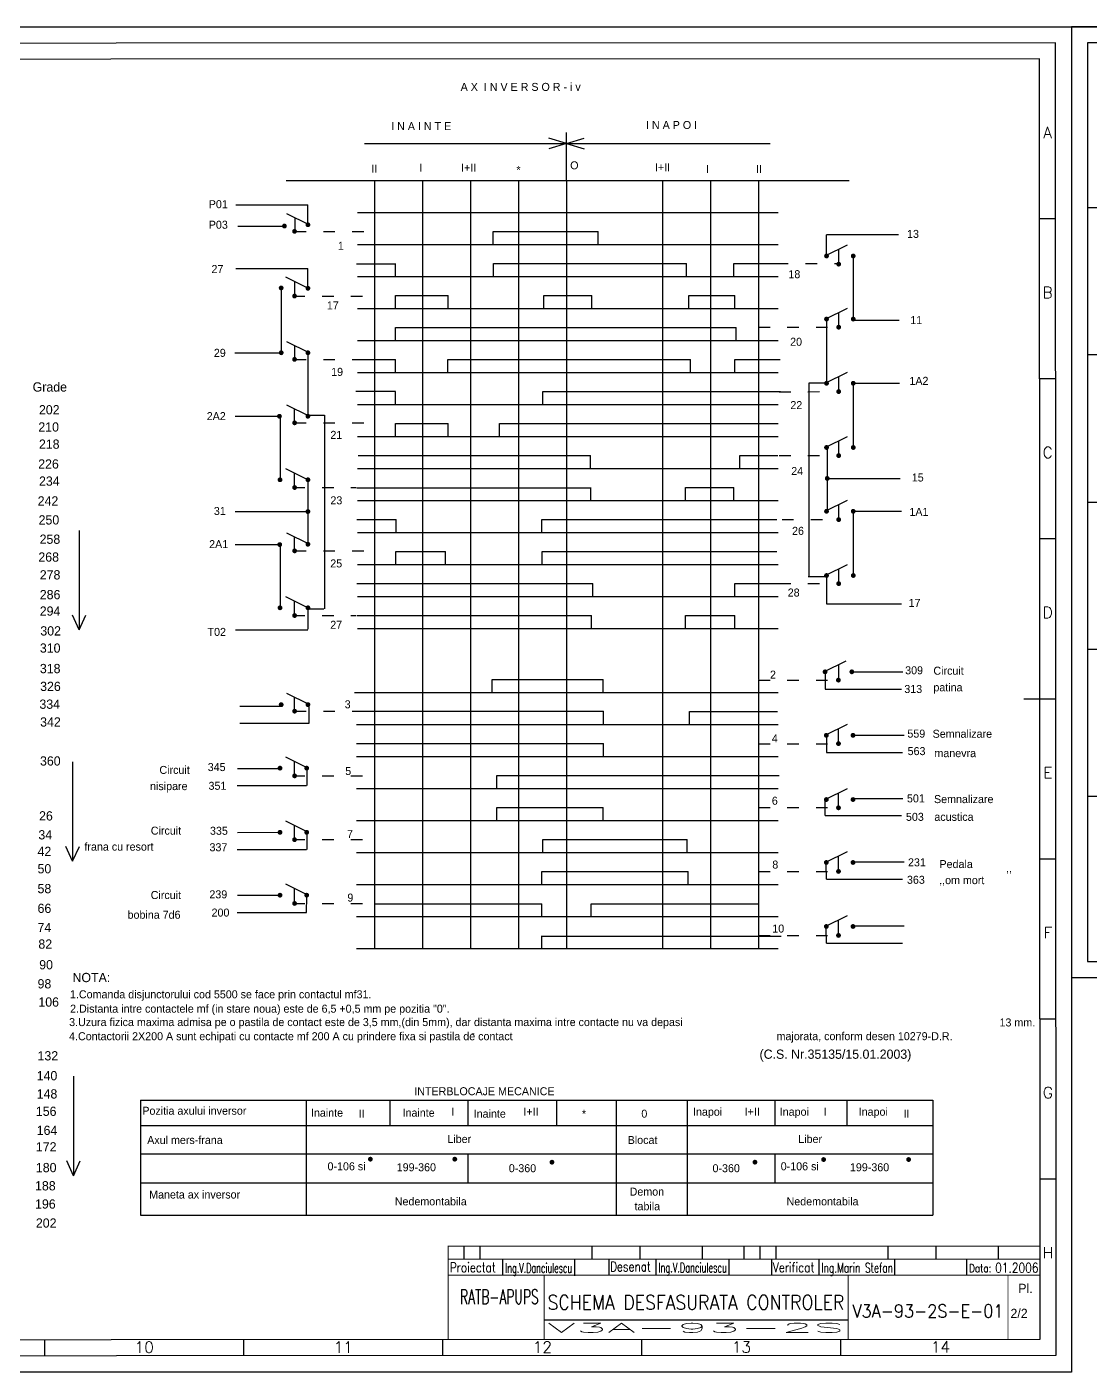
# Model space of a CAD drawing. Header units: millimetres. Extents: x 779 to 5457, y 14 to 905.
# Drawn here: x 4500.6 to 4832.9, y 64.6 to 484.9 of the extents above; entities that cross this region are included whole.
import ezdxf
from ezdxf.enums import TextEntityAlignment as Align

# ---------------------------------------------------------------- set-up
doc = ezdxf.new("R2010")
doc.units = ezdxf.units.MM
doc.linetypes.add('ACAD_ISO03W100', pattern=[30, 12, -18])
doc.layers.add('INDICATOR', color=7, linetype='Continuous')
doc.styles.add('ISO', font='SIMPLEX.shx')
doc.styles.add('ROMANS', font='ROMANS.shx', dxfattribs={"width": 0.8})

# ---------------------------------------------------------------- blocks, each defined once
blk = doc.blocks.new('indic-el')
at = {"layer": 'INDICATOR', "color": 1}
for p, q in [((-180, 25), (-180, 29)), ((-175, 25), (-175, 29)), ((-140, 25), (-140, 29)), ((-125, 25), (-125, 29)), ((-105.5, 25), (-105.5, 29)), ((-87.5, 25), (-87.5, 29)), ((-82.5, 25), (-82.5, 29)), ((-47.5, 25), (-47.5, 29)), ((-32.5, 25), (-32.5, 29)), ((-13, 25), (-13, 29)), ((-167.9, 20), (-167.9, 25)), ((-145.42, 19.8), (-145.42, 24.8)), ((-134.65, 20.08), (-134.65, 25.08)), ((-119.93, 20), (-119.93, 25)), ((-97.19, 20), (-97.19, 25)), ((-83.77, 20), (-83.77, 25)), ((-69.03, 20), (-69.03, 25)), ((-45.33, 20), (-45.33, 25)), ((-22.83, 20), (-22.83, 25)), ((-155, 6), (-60, 6))]:
    blk.add_line(p, q, dxfattribs=at)
at = {"layer": 'INDICATOR'}
blk.add_line((-92.5, 25), (-92.5, 29), dxfattribs=at)
at = {"layer": 'INDICATOR', "const_width": 0.3, "flags": 128}
for points in [[(0, 29), (-185, 29), (-185, 0)], [(0, 25), (-185, 25)], [(0, 20), (-185, 20)], [(-155, 0), (-155, 20)], [(-60, 0), (-60, 20)], [(-10, 0), (-10, 20)]]:
    blk.add_lwpolyline(points, dxfattribs=at)
at = {"layer": 'INDICATOR', "color": 1, "style": 'ROMANS', "width": 0.8}
for s, height, p in [('Proiectat', 3, (-184.48, 20.88)), ('Desenat', 3, (-134.37, 21.17)), ('Verificat', 3, (-83.49, 20.88)), ('Data:', 2.5, (-22.15, 20.88))]:
    blk.add_text(s, height=height, dxfattribs=at).set_placement(p)
at = {"layer": 'INDICATOR', "style": 'ROMANS', "width": 0.570908}
blk.add_text('RATB-APUPS', height=4.5, dxfattribs=at).set_placement((-181.28, 10.96), (-156.69, 10.96), align=Align.FIT)
at = {"layer": 'INDICATOR', "color": 1, "style": 'ROMANS'}
for tag, height, width, p, p2 in [('PROIECTAT', 3, 0.908325, (-167.12, 20.74), (-146.23, 20.74)), ('DESENAT', 3, 1.116423, (-119.25, 20.84), (-97.88, 20.84)), ('VERIFICAT', 3, 1.074468, (-68.34, 20.8), (-45.93, 20.8)), ('DATA', 3, 1.321041, (-14.04, 20.81), (-0.45, 20.81)), ('NUME_DESEN', 4.5, 2.080219, (-153.9, 9.22), (-61.18, 9.22)), ('NUMAR', 4, 2.383056, (-58.61, 6.76), (-11.4, 6.76)), ('ANS', 3, 11.421134, (-154.04, 2.01), (-61.04, 2.01))]:
    blk.add_attdef(tag, text='', height=height, dxfattribs=dict(at, width=width)).set_placement(p, p2, align=Align.FIT)
blk = doc.blocks.new('3a4')
at = {"color": 70}
for p, q in [((-620, 240.5), (-625, 240.5)), ((-620, 194.5), (-625, 194.5)), ((-625, 148.5), (-615, 148.5)), ((-620, 102.5), (-625, 102.5)), ((-620, 56.5), (-625, 56.5))]:
    blk.add_line(p, q, dxfattribs=at)
at = {"color": 240}
for points in [[(0, 0), (0, 297), (-630, 297), (-630, 0)], [(-5, 5), (-5, 292), (-625, 292), (-625, 5)]]:
    blk.add_lwpolyline(points, close=True, dxfattribs=at)

msp = doc.modelspace()

# ---------------------------------------------------------------- linework, layer by layer
at = {"color": 240}
for p, q in [((3932.12, 484.94), (4823.12, 484.94)), ((3937.12, 484.94), (4827.14, 484.94)), ((4802.13, 484.94), (5099.13, 484.94))]:
    msp.add_line(p, q, dxfattribs=at)
at = {"color": 1}
for p, q in [((4827.14, 484.94), (4827.14, 64.63)), ((4669.29, 448.53), (4663.74, 450.22)), ((4669.29, 436.95), (4669.29, 451.91)), ((4669.29, 448.53), (4674.84, 450.22)), ((4606.14, 448.53), (4732.9, 448.53)), ((4669.29, 448.53), (4663.74, 446.84)), ((4669.29, 448.53), (4674.84, 446.84)), ((4581.63, 436.95), (4757.6, 436.95)), ((4609.29, 436.95), (4609.29, 196.95)), ((4624.29, 436.95), (4624.29, 196.95)), ((4639.29, 436.95), (4639.29, 196.95)), ((4654.29, 436.95), (4654.29, 196.95)), ((4669.29, 436.95), (4669.29, 196.95)), ((4699.29, 436.95), (4699.29, 196.95)), ((4714.29, 436.95), (4714.29, 196.95)), ((4729.29, 436.95), (4729.29, 281.03)), ((4584.34, 425.37), (4584.34, 421.06)), ((4603.96, 426.95), (4735.45, 426.95)), ((4603.96, 416.95), (4735.45, 416.95)), ((4754.36, 410.82), (4754.36, 415.44)), ((4584.23, 405.39), (4584.23, 400.85)), ((4603.96, 406.95), (4735.45, 406.95)), ((4603.96, 396.95), (4735.45, 396.95)), ((4754.36, 391.11), (4754.37, 395.73)), ((4603.96, 386.95), (4735.45, 386.95)), ((4584.3, 385.38), (4584.29, 381.44)), ((4603.96, 376.95), (4735.45, 376.95)), ((4754.36, 370.99), (4754.36, 375.67)), ((4603.96, 366.95), (4735.45, 366.95)), ((4584.29, 361.23), (4584.29, 365.56)), ((4603.96, 356.95), (4735.45, 356.95)), ((4754.36, 350.99), (4754.37, 355.61)), ((4584.29, 341.02), (4584.31, 345.51)), ((4603.96, 346.95), (4735.45, 346.95)), ((4603.96, 336.95), (4735.45, 336.95)), ((4754.36, 330.99), (4754.37, 335.68)), ((4584.29, 321.23), (4584.29, 325.56)), ((4603.96, 326.95), (4735.45, 326.95)), ((4603.96, 316.95), (4735.45, 316.95)), ((4754.36, 310.99), (4754.35, 315.61)), ((4603.96, 306.95), (4735.45, 306.95)), ((4584.29, 301.02), (4584.29, 305.52)), ((4603.96, 296.95), (4735.45, 296.95)), ((4754.36, 281.11), (4754.36, 285.73)), ((4729.29, 280.84), (4729.29, 196.95)), ((4584.29, 271.14), (4584.27, 275.47)), ((4603.05, 276.95), (4735.41, 276.95)), ((4603.65, 266.95), (4735.48, 266.95)), ((4754.29, 260.9), (4754.27, 265.41)), ((4603.65, 256.95), (4735.48, 256.95)), ((4584.29, 250.92), (4584.27, 255.44)), ((4603.65, 246.95), (4735.48, 246.95)), ((4754.29, 240.96), (4754.26, 245.35)), ((4584.29, 230.99), (4584.26, 235.38)), ((4603.65, 236.95), (4735.48, 236.95)), ((4603.65, 226.95), (4735.48, 226.95)), ((4754.29, 221.03), (4754.29, 225.68)), ((4584.29, 211.06), (4584.29, 215.71)), ((4603.65, 216.95), (4735.48, 216.95)), ((4603.65, 206.95), (4735.48, 206.95)), ((4754.29, 201.03), (4754.29, 205.68)), ((4603.65, 196.95), (4735.48, 196.95)), ((4827.14, 64.63), (3932.12, 64.63))]:
    msp.add_line(p, q, dxfattribs=at)
at = {"color": 70}
for p, q in [((4565.93, 429.34), (4588.46, 429.34)), ((4588.46, 422.78), (4588.46, 429.34)), ((4588.84, 423.12), (4581.9, 426.58)), ((4822.15, 424.94), (4817.15, 424.94)), ((4566.61, 422.72), (4581.11, 422.72)), ((4646.37, 420.99), (4679.13, 420.99)), ((4646.37, 416.95), (4646.37, 420.99)), ((4679.13, 416.95), (4679.13, 420.99)), ((4750.18, 413.36), (4757.12, 416.82)), ((4773.09, 419.92), (4750.56, 419.92)), ((4750.56, 413.36), (4750.56, 419.92)), ((4758.9, 412.98), (4758.9, 394.02)), ((4565.93, 409.49), (4588.46, 409.49)), ((4588.46, 402.93), (4588.46, 409.49)), ((4603.63, 410.9), (4615.87, 410.9)), ((4615.87, 406.95), (4615.87, 410.99)), ((4646.46, 410.99), (4706.75, 410.99)), ((4646.46, 406.95), (4646.46, 410.99)), ((4706.75, 406.95), (4706.75, 410.99)), ((4721.61, 410.99), (4735.01, 410.99)), ((4721.61, 406.95), (4721.61, 410.99)), ((4588.46, 403.27), (4581.53, 406.73)), ((4580.12, 403.27), (4580.12, 382.74)), ((4615.87, 400.99), (4632.33, 400.99)), ((4615.87, 396.95), (4615.87, 400.99)), ((4632.33, 396.95), (4632.33, 400.99)), ((4662.19, 400.99), (4677.19, 400.99)), ((4662.19, 396.95), (4662.19, 400.99)), ((4677.19, 396.95), (4677.19, 400.99)), ((4707.48, 400.99), (4721.9, 400.99)), ((4707.48, 396.95), (4707.48, 400.99)), ((4721.9, 396.95), (4721.9, 400.99)), ((4750.18, 393.64), (4757.12, 397.1)), ((4615.87, 390.99), (4722.34, 390.99)), ((4615.87, 386.95), (4615.87, 390.99)), ((4722.34, 386.95), (4722.34, 390.99)), ((4750.56, 393.27), (4750.56, 373.96)), ((4758.9, 393.27), (4773.26, 393.27)), ((4565.62, 383.15), (4580.12, 383.15)), ((4588.84, 383.12), (4581.9, 386.58)), ((4588.46, 383.12), (4588.46, 363.31)), ((4603.49, 381.06), (4615.87, 381.06)), ((4615.87, 376.95), (4615.87, 380.99)), ((4632.18, 380.99), (4708.06, 380.99)), ((4632.18, 376.95), (4632.18, 380.99)), ((4708.06, 376.95), (4708.06, 380.99)), ((4721.9, 380.99), (4736.03, 380.99)), ((4721.9, 376.95), (4721.9, 380.99)), ((4750.18, 373.59), (4757.12, 377.05)), ((4822.17, 374.94), (4817.17, 374.94)), ((4603.49, 371.17), (4615.87, 371.17)), ((4615.87, 366.95), (4615.87, 370.99)), ((4661.89, 370.99), (4736.18, 370.99)), ((4661.89, 366.95), (4661.89, 370.99)), ((4745.04, 373.59), (4745.04, 313.15)), ((4750.18, 373.59), (4745.04, 373.59)), ((4758.9, 373.96), (4758.9, 353.9)), ((4758.9, 373.59), (4773.36, 373.63)), ((4588.84, 363.29), (4581.9, 366.75)), ((4565.69, 363.29), (4580.19, 363.29)), ((4579.74, 363.29), (4579.74, 343.82)), ((4588.46, 363.66), (4593.62, 363.66)), ((4593.62, 363.66), (4593.62, 303.07)), ((4615.87, 360.99), (4632.33, 360.99)), ((4615.87, 356.95), (4615.87, 360.99)), ((4632.33, 356.95), (4632.33, 360.99)), ((4648.35, 360.99), (4735.45, 360.99)), ((4648.35, 356.95), (4648.35, 360.99)), ((4750.18, 353.53), (4757.12, 356.99)), ((4750.78, 353.83), (4750.78, 333.89)), ((4604.18, 351.01), (4676.81, 351.01)), ((4676.81, 346.95), (4676.81, 350.99)), ((4723.46, 350.99), (4735.33, 350.99)), ((4723.46, 346.95), (4723.46, 350.99)), ((4588.46, 343.44), (4581.53, 346.9)), ((4588.46, 343.07), (4588.46, 323.66)), ((4603.76, 340.87), (4676.84, 340.87)), ((4676.84, 336.95), (4676.84, 340.99)), ((4706.44, 340.99), (4721.6, 340.99)), ((4706.44, 336.95), (4706.44, 340.99)), ((4721.6, 336.95), (4721.6, 340.99)), ((4750.78, 343.86), (4773.62, 343.86)), ((4750.18, 333.59), (4757.12, 337.05)), ((4565.74, 333.5), (4588.46, 333.5)), ((4758.9, 333.59), (4758.9, 313.53)), ((4758.9, 333.59), (4774.02, 333.59)), ((4603.76, 331), (4616.05, 331)), ((4616.05, 326.95), (4616.05, 330.99)), ((4661.53, 330.99), (4735.04, 330.99)), ((4661.53, 326.95), (4661.53, 330.99)), ((4588.84, 323.29), (4581.9, 326.75)), ((4822.19, 324.94), (4817.19, 324.94)), ((4565.7, 323.25), (4579.74, 323.25)), ((4579.74, 323.29), (4579.74, 303.82)), ((4615.91, 316.95), (4615.91, 320.99)), ((4615.91, 320.99), (4631.5, 320.99)), ((4631.5, 316.95), (4631.5, 320.99)), ((4661.68, 316.95), (4661.68, 320.99)), ((4661.68, 320.99), (4735.04, 320.99)), ((4750.18, 313.53), (4757.12, 316.99)), ((4750.56, 313.15), (4744.85, 313.15)), ((4750.56, 313.15), (4750.56, 304.69)), ((4588.46, 303.44), (4581.53, 306.9)), ((4603.76, 311), (4677.55, 311)), ((4677.55, 306.95), (4677.55, 310.99)), ((4721.89, 310.99), (4735.76, 310.99)), ((4721.89, 306.95), (4721.89, 310.99)), ((4588.46, 303.82), (4588.46, 296.76)), ((4588.46, 303.07), (4593.42, 303.07)), ((4750.56, 304.69), (4774.02, 304.69)), ((4603.9, 300.99), (4677.12, 300.99)), ((4677.12, 296.95), (4677.12, 300.99)), ((4706.44, 300.99), (4721.89, 300.99)), ((4706.44, 296.95), (4706.44, 300.99)), ((4721.89, 296.95), (4721.89, 300.99)), ((4565.84, 296.56), (4588.46, 296.56)), ((4749.74, 283.43), (4756.68, 286.89)), ((4750.12, 283.81), (4750.12, 278.05)), ((4758.84, 283.43), (4774.45, 283.43)), ((4646.08, 280.99), (4680.74, 280.99)), ((4646.08, 276.95), (4646.08, 280.99)), ((4680.74, 276.95), (4680.74, 280.99)), ((4750.12, 278.05), (4773.97, 278.05)), ((4588.84, 273.19), (4581.9, 276.65)), ((4812.21, 274.94), (4822.21, 274.94)), ((4567.19, 272.71), (4580.48, 272.73)), ((4603.41, 271.19), (4680.82, 271.19)), ((4680.82, 266.95), (4680.82, 271.19)), ((4707.7, 270.99), (4735.23, 270.99)), ((4707.7, 266.95), (4707.7, 270.99)), ((4567.14, 267.39), (4588.81, 267.39)), ((4750.12, 263.59), (4757.06, 267.05)), ((4603.6, 260.99), (4680.82, 260.99)), ((4680.82, 256.95), (4680.82, 260.99)), ((4750.5, 263.96), (4750.5, 258.2)), ((4759.22, 263.59), (4774.83, 263.59)), ((4588.46, 253.34), (4581.53, 256.81)), ((4750.5, 258.2), (4774.34, 258.2)), ((4566.45, 253.24), (4579.74, 253.26)), ((4588.09, 253.26), (4588.09, 247.92)), ((4647.53, 250.99), (4735.77, 250.99)), ((4647.53, 246.95), (4647.53, 250.99)), ((4566.4, 247.92), (4588.07, 247.92)), ((4750.12, 243.52), (4757.06, 246.98)), ((4758.84, 243.9), (4774.45, 243.9)), ((4647.53, 240.99), (4680.74, 240.99)), ((4647.53, 236.95), (4647.53, 240.99)), ((4680.74, 236.95), (4680.74, 240.99)), ((4588.46, 233.28), (4581.53, 236.74)), ((4750.12, 238.51), (4773.97, 238.51)), ((4566.45, 233.26), (4579.74, 233.28)), ((4588.09, 233.28), (4588.09, 227.94)), ((4566.4, 227.94), (4588.07, 227.94)), ((4661.92, 230.99), (4706.96, 230.99)), ((4661.92, 226.95), (4661.92, 230.99)), ((4706.96, 226.95), (4706.96, 230.99)), ((4750.12, 223.87), (4757.06, 227.33)), ((4759.22, 224.05), (4774.83, 224.05)), ((4822.23, 224.94), (4817.23, 224.94)), ((4661.57, 220.99), (4707.33, 220.99)), ((4661.57, 216.95), (4661.57, 220.99)), ((4707.33, 216.95), (4707.33, 220.99)), ((4750.5, 218.66), (4774.34, 218.66)), ((4588.46, 213.63), (4581.53, 217.09)), ((4566.45, 213.61), (4579.74, 213.63)), ((4609.29, 210.99), (4661.57, 210.99)), ((4661.57, 206.95), (4661.57, 210.99)), ((4676.97, 206.95), (4676.97, 210.99)), ((4676.97, 210.99), (4729.29, 210.99)), ((4566.4, 208.2), (4588.07, 208.2)), ((4750.12, 203.87), (4757.06, 207.33)), ((4759.22, 204.05), (4774.83, 204.05)), ((4661.57, 196.95), (4661.57, 200.99)), ((4661.57, 200.82), (4736.41, 200.82)), ((4750.5, 198.66), (4774.34, 198.66)), ((4822.24, 174.94), (4817.24, 174.94)), ((4822.26, 124.94), (4817.26, 124.94)), ((4506.21, 69.83), (4506.2, 74.83)), ((4568.42, 69.85), (4568.42, 74.85)), ((4630.63, 69.87), (4630.63, 74.87)), ((4692.85, 69.89), (4692.85, 74.89)), ((4755.06, 69.92), (4755.06, 74.92))]:
    msp.add_line(p, q, dxfattribs=at)
at = {"color": 1, "linetype": 'ACAD_ISO03W100', "ltscale": 0.3}
for p, q in [((4584.29, 421.06), (4609.29, 421.06)), ((4735.01, 410.99), (4753.61, 410.99)), ((4583.92, 400.85), (4609.29, 400.85)), ((4729.29, 391.11), (4754.36, 391.11)), ((4584.29, 381.06), (4603.41, 381.06)), ((4735.76, 370.94), (4754.73, 370.99)), ((4584.29, 361.23), (4609.29, 361.23)), ((4735.76, 350.99), (4754.36, 350.99)), ((4583.92, 341.02), (4603.59, 341.02)), ((4736.66, 330.98), (4754.36, 330.99)), ((4584.29, 321.23), (4609.29, 321.23)), ((4735.76, 310.99), (4754.36, 310.99)), ((4583.92, 301.02), (4603.59, 301.02)), ((4729.29, 280.84), (4753.9, 280.84)), ((4584.29, 271.14), (4603.41, 271.14)), ((4729.29, 260.92), (4754.67, 260.99)), ((4583.92, 250.92), (4609.29, 250.92)), ((4729.29, 240.99), (4754.29, 240.99)), ((4583.92, 230.99), (4609.29, 230.99)), ((4729.29, 221.03), (4754.29, 221.03)), ((4583.92, 211.06), (4609.29, 211.06)), ((4729.29, 201.03), (4754.29, 201.03))]:
    msp.add_line(p, q, dxfattribs=at)
at = {"linetype": 'ByBlock'}
for p, q in [((4745.04, 373.59), (4745.04, 373.59)), ((4745.04, 373.59), (4745.04, 373.59)), ((4745.04, 373.59), (4745.04, 373.59)), ((4754.36, 370.99), (4754.36, 370.99)), ((4588.46, 272.82), (4588.09, 273.19)), ((4584.67, 230.99), (4584.67, 231.37)), ((4584.29, 230.62), (4583.92, 230.99))]:
    msp.add_line(p, q, dxfattribs=at)
at = {"color": 1, "linetype": 'ByBlock'}
for p, q in [((4516.98, 327.62), (4516.98, 296.54)), ((4516.98, 296.54), (4514.87, 301.14)), ((4516.98, 296.54), (4519.09, 301.14)), ((4514.91, 255.35), (4514.91, 224.27)), ((4514.91, 224.27), (4512.8, 228.88)), ((4514.91, 224.27), (4517.02, 228.88)), ((4515.19, 157.07), (4515.19, 125.98)), ((4515.19, 125.98), (4513.08, 130.59)), ((4515.19, 125.98), (4517.3, 130.59))]:
    msp.add_line(p, q, dxfattribs=at)
at = {"color": 3, "linetype": 'ByBlock'}
for p, q in [((4588.81, 267.39), (4588.81, 273.57)), ((4750.12, 238.51), (4750.12, 243.52)), ((4750.5, 218.66), (4750.49, 223.49)), ((4588.07, 208.2), (4588.09, 213.25)), ((4750.5, 198.66), (4750.49, 203.49)), ((4536.1, 149.6), (4783.76, 149.6)), ((4536.1, 149.6), (4536.1, 113.68)), ((4587.89, 149.6), (4587.89, 113.68)), ((4614.08, 149.6), (4614.08, 141.69)), ((4638.45, 149.6), (4638.45, 141.69)), ((4666.18, 149.6), (4666.18, 141.69)), ((4684.76, 149.6), (4684.76, 113.68)), ((4707, 149.6), (4707, 113.68)), ((4734.41, 149.6), (4734.41, 141.69)), ((4756.95, 149.6), (4756.95, 141.69)), ((4783.76, 149.6), (4783.76, 113.68)), ((4536.4, 141.69), (4783.76, 141.69)), ((4536.4, 132.86), (4783.76, 132.86)), ((4638.45, 132.86), (4638.45, 123.73)), ((4734.41, 132.86), (4734.41, 123.73)), ((4536.1, 123.73), (4783.76, 123.73)), ((4536.1, 113.68), (4783.76, 113.68))]:
    msp.add_line(p, q, dxfattribs=at)
at = {"color": 240}
msp.add_lwpolyline([(3941.14, 479.63), (3941.28, 69.63), (4822.28, 69.94), (4822.14, 479.94)], close=True, dxfattribs=at)
at = {"color": 70}
msp.add_lwpolyline([(3946.14, 474.63), (3946.28, 74.63), (4817.28, 74.94), (4817.14, 474.94)], close=True, dxfattribs=at)
at = {"color": 70, "const_width": 0.75}
for points in [[(4580.74, 422.72, 1), (4581.49, 422.72, 1)], [(4583.92, 421.06, 1), (4584.67, 421.06, 1)], [(4588.09, 423.12, 1), (4588.84, 423.12, 1)], [(4750.93, 413.36, -1), (4750.18, 413.36, -1)], [(4758.53, 413.36, 1), (4759.28, 413.36, 1)], [(4753.98, 410.82, 1), (4754.73, 410.82, 1)], [(4580.48, 403.39, -1), (4579.73, 403.39, -1)], [(4588.09, 403.27, 1), (4588.84, 403.27, 1)], [(4583.92, 400.85, 1), (4584.67, 400.85, 1)], [(4750.93, 393.64, -1), (4750.18, 393.64, -1)], [(4753.98, 391.11, 1), (4754.73, 391.11, 1)], [(4758.53, 393.64, 1), (4759.28, 393.64, 1)], [(4580.49, 383.12, -1), (4579.74, 383.12, -1)], [(4588.09, 383.12, 1), (4588.84, 383.12, 1)], [(4583.92, 381.06, 1), (4584.67, 381.06, 1)], [(4750.93, 373.59, -1), (4750.18, 373.59, -1)], [(4758.53, 373.59, 1), (4759.28, 373.59, 1)], [(4753.98, 370.99, 1), (4754.73, 370.99, 1)], [(4579.94, 363.29, -1), (4579.19, 363.29, -1)], [(4583.92, 361.23, 1), (4584.67, 361.23, 1)], [(4588.09, 363.29, 1), (4588.84, 363.29, 1)], [(4750.93, 353.53, -1), (4750.18, 353.53, -1)], [(4758.53, 353.53, 1), (4759.28, 353.53, 1)], [(4753.98, 350.99, 1), (4754.73, 350.99, 1)], [(4580.12, 343.44, -1), (4579.37, 343.44, -1)], [(4583.92, 341.02, 1), (4584.67, 341.02, 1)], [(4588.09, 343.44, 1), (4588.84, 343.44, 1)], [(4750.41, 343.86, 1), (4751.16, 343.86, 1)], [(4588.09, 333.5, 1), (4588.84, 333.5, 1)], [(4750.93, 333.59, -1), (4750.18, 333.59, -1)], [(4758.53, 333.59, 1), (4759.28, 333.59, 1)], [(4753.98, 330.99, 1), (4754.73, 330.99, 1)], [(4580.03, 323.19, -1), (4579.28, 323.19, -1)], [(4588.09, 323.29, 1), (4588.84, 323.29, 1)], [(4583.92, 321.23, 1), (4584.67, 321.23, 1)], [(4750.93, 313.53, -1), (4750.18, 313.53, -1)], [(4753.98, 310.99, 1), (4754.73, 310.99, 1)], [(4758.53, 313.53, 1), (4759.28, 313.53, 1)], [(4580.12, 303.44, -1), (4579.37, 303.44, -1)], [(4588.09, 303.44, 1), (4588.84, 303.44, 1)], [(4583.92, 301.02, 1), (4584.67, 301.02, 1)], [(4750.49, 283.43, -1), (4749.74, 283.43, -1)], [(4758.09, 283.43, 1), (4758.84, 283.43, 1)], [(4753.9, 280.84, 1), (4754.65, 280.84, 1)], [(4580.49, 273.19, -1), (4579.74, 273.19, -1)], [(4588.09, 273.19, 1), (4588.84, 273.19, 1)], [(4583.92, 271.14, 1), (4584.67, 271.14, 1)], [(4750.87, 263.59, -1), (4750.12, 263.59, -1)], [(4753.92, 260.99, 1), (4754.67, 260.99, 1)], [(4758.46, 263.59, 1), (4759.21, 263.59, 1)], [(4580.12, 253.34, -1), (4579.37, 253.34, -1)], [(4587.71, 253.34, 1), (4588.46, 253.34, 1)], [(4583.92, 250.92, 1), (4584.67, 250.92, 1)], [(4750.87, 243.52, -1), (4750.12, 243.52, -1)], [(4758.46, 243.52, 1), (4759.21, 243.52, 1)], [(4753.92, 240.94, 1), (4754.67, 240.94, 1)], [(4580.12, 233.28, -1), (4579.37, 233.28, -1)], [(4583.92, 230.99, 1), (4584.67, 230.99, 1)], [(4587.71, 233.28, 1), (4588.46, 233.28, 1)], [(4750.87, 223.87, -1), (4750.12, 223.87, -1)], [(4758.46, 223.87, 1), (4759.21, 223.87, 1)], [(4753.92, 221.06, 1), (4754.67, 221.06, 1)], [(4580.12, 213.63, -1), (4579.37, 213.63, -1)], [(4587.71, 213.63, 1), (4588.46, 213.63, 1)], [(4583.92, 211.06, 1), (4584.67, 211.06, 1)], [(4750.87, 203.87, -1), (4750.12, 203.87, -1)], [(4753.92, 201.06, 1), (4754.67, 201.06, 1)], [(4758.46, 203.87, 1), (4759.21, 203.87, 1)]]:
    msp.add_lwpolyline(points, format="xyb", close=True, dxfattribs=at)
at = {"color": 1, "linetype": 'ByBlock', "const_width": 0.75}
for points in [[(4607.62, 131.16, 1), (4608.37, 131.16, 1)], [(4634, 131.16, 1), (4634.75, 131.16, 1)], [(4664.35, 130.21, 1), (4665.1, 130.21, 1)], [(4727.8, 130.22, 1), (4728.55, 130.22, 1)], [(4749.26, 131.04, 1), (4750.01, 131.04, 1)], [(4775.84, 131.04, 1), (4776.59, 131.04, 1)]]:
    msp.add_lwpolyline(points, format="xyb", close=True, dxfattribs=at)

# ---------------------------------------------------------------- block references
at = {"color": 1}
msp.add_blockref('3a4', (5457.14, 187.94), dxfattribs=at)
at = {"color": 3, "linetype": 'ByBlock'}
ref = msp.add_blockref('indic-el', (4817.28, 74.94), dxfattribs=at)
ref.add_attrib('NUME_DESEN', 'SCHEMA DESFASURATA CONTROLER', dxfattribs={"layer": 'INDICATOR', "color": 1, "height": 4.5, "style": 'ROMANS', "width": 0.779614}).set_placement((4663.38, 84.16), (4756.1, 84.16), align=Align.FIT)
ref.add_attrib('ANS', 'V3A-93-2S', dxfattribs={"layer": 'INDICATOR', "color": 1, "height": 3, "style": 'ROMANS', "width": 3.518944}).set_placement((4663.24, 76.95), (4756.24, 76.95), align=Align.FIT)
ref.add_attrib('NUMAR', 'V3A-93-2S-E-01', dxfattribs={"layer": 'INDICATOR', "color": 1, "height": 4, "style": 'ROMANS', "width": 0.854613}).set_placement((4758.67, 81.7), (4805.87, 81.7), align=Align.FIT)
ref.add_attrib('DESENAT', 'Ing.V.Danciulescu', dxfattribs={"layer": 'INDICATOR', "color": 1, "height": 3, "style": 'ROMANS', "width": 0.566669}).set_placement((4698.03, 95.78), (4719.4, 95.78), align=Align.FIT)
ref.add_attrib('VERIFICAT', 'Ing.Marin Stefan', dxfattribs={"layer": 'INDICATOR', "color": 1, "height": 3, "style": 'ROMANS', "width": 0.612783}).set_placement((4748.94, 95.73), (4771.35, 95.73), align=Align.FIT)
ref.add_attrib('DATA', '01.2006', dxfattribs={"layer": 'INDICATOR', "color": 1, "height": 3, "style": 'ROMANS', "width": 0.748937}).set_placement((4803.24, 95.74), (4816.82, 95.74), align=Align.FIT)
ref.add_attrib('PROIECTAT', 'Ing.V.Danciulescu', dxfattribs={"layer": 'INDICATOR', "color": 1, "height": 3, "style": 'ROMANS', "width": 0.553941}).set_placement((4650.15, 95.68), (4671.05, 95.68), align=Align.FIT)

# ---------------------------------------------------------------- texts
at = {"color": 1}
for s, height, p in [('A X  I N V E R S O R - i v', 2.5, (4636.2, 464.94)), ('I N A I N T E ', 2.5, (4614.49, 452.68)), ('I N A P O I', 2.5, (4694.13, 453.04)), ('II', 2.5, (4608.3, 439.35)), ('I', 2.5, (4623.34, 439.72)), ('I+II', 2.5, (4636.33, 439.72)), ('*', 2.5, (4653.63, 439.01)), ('O', 2.5, (4670.44, 440.44)), ('I+II', 2.5, (4696.94, 439.86)), ('I', 2.5, (4712.93, 439.24)), ('II', 2.5, (4728.48, 439.32)), ('P01', 2.5, (4557.48, 428.3)), ('P03', 2.5, (4557.48, 421.88)), ('13', 2.5, (4775.72, 419.01)), ('1', 2.5, (4597.81, 415.29)), ('27', 2.5, (4558.33, 408.03)), ('18', 2.5, (4738.64, 406.42)), ('17', 2.5, (4594.38, 396.66)), ('11', 2.5, (4776.71, 392.06)), ('20', 2.5, (4739.18, 385.31)), ('29', 2.5, (4559.07, 381.85)), ('19', 2.5, (4595.73, 375.91)), ('1A2', 2.5, (4776.46, 373.1)), ('202', 2.888, (4504.4, 363.87)), ('22', 2.5, (4739.25, 365.51)), ('2A2', 2.5, (4556.84, 362.08)), ('210', 2.888, (4504.21, 358.5)), ('21', 2.5, (4595.49, 356.22)), ('218', 2.888, (4504.39, 353.13)), ('226', 2.888, (4504.17, 346.93)), ('24', 2.5, (4739.52, 344.93)), ('15', 2.5, (4777.21, 342.9)), ('234', 2.888, (4504.42, 341.58)), ('242', 2.888, (4504.01, 335.39)), ('23', 2.5, (4595.49, 335.76)), ('250', 2.888, (4504.29, 329.46)), ('31', 2.5, (4559.07, 332.44)), ('1A1', 2.5, (4776.46, 332.17)), ('26', 2.5, (4739.78, 326.23)), ('258', 2.888, (4504.61, 323.43)), ('2A1', 2.5, (4557.59, 322.07)), ('268', 2.888, (4504.22, 317.85)), ('25', 2.5, (4595.45, 316.05)), ('278', 2.888, (4504.66, 312.29)), ('286', 2.888, (4504.66, 306.11)), ('28', 2.5, (4738.43, 306.96)), ('294', 2.888, (4504.65, 300.97)), ('17', 2.5, (4776.21, 303.72)), ('27', 2.5, (4595.45, 296.88)), ('302', 2.888, (4504.83, 294.78)), ('T02', 2.5, (4557.09, 294.65)), ('310', 2.888, (4504.69, 289.41)), ('318', 2.888, (4504.69, 283.01)), ('2', 2.5, (4732.88, 281.29)), ('309', 2.5, (4775.13, 282.66)), ('Circuit', 2.5, (4783.96, 282.53)), ('326', 2.888, (4504.77, 277.44)), ('313', 2.5, (4774.87, 276.82)), ('patina', 2.5, (4783.96, 277.34)), ('334', 2.888, (4504.55, 271.88)), ('3', 2.5, (4599.95, 272.04)), ('342', 2.888, (4504.77, 266.32)), ('559', 2.5, (4775.83, 262.87)), ('Semnalizare', 2.5, (4783.71, 262.83)), ('4', 2.5, (4733.46, 261.37)), ('360', 2.888, (4504.73, 254.14)), ('563', 2.5, (4775.9, 257.41)), ('manevra', 2.5, (4784.28, 256.77)), ('Circuit', 2.5, (4542.05, 251.53)), ('345', 2.5, (4557.15, 252.42)), ('5', 2.5, (4600.12, 251.19)), ('nisipare', 2.5, (4539.13, 246.47)), ('351', 2.5, (4557.4, 246.57)), ('6', 2.5, (4733.46, 241.9)), ('501', 2.5, (4775.7, 242.64)), ('Semnalizare', 2.5, (4784.15, 242.41)), ('26', 2.888, (4504.44, 236.98)), ('503', 2.5, (4775.38, 236.87)), ('acustica', 2.5, (4784.26, 236.87)), ('34', 2.888, (4504.22, 231.06)), ('Circuit', 2.5, (4539.36, 232.56)), ('335', 2.5, (4557.86, 232.52)), ('7', 2.5, (4600.69, 231.52)), ('42', 2.888, (4503.96, 225.89)), ('frana cu resort', 2.5, (4518.62, 227.56)), ('337', 2.5, (4557.71, 227.37)), ('50', 2.888, (4503.96, 220.46)), ('8', 2.5, (4733.61, 221.96)), ('231', 2.5, (4776.02, 222.65)), ('Pedala', 2.5, (4785.86, 222.11)), ('363', 2.5, (4775.7, 217.2)), (',,om mort', 2.5, (4785.76, 217.09)), (',,', 2.5, (4806.68, 220.86)), ('58', 2.888, (4503.96, 214.25)), ('Circuit', 2.5, (4539.33, 212.44)), ('239', 2.5, (4557.67, 212.66)), ('66', 2.888, (4503.96, 208.09)), ('9', 2.5, (4600.79, 211.64)), ('bobina 7d6', 2.5, (4532.1, 206.28)), ('200', 2.5, (4558.35, 206.96)), ('74', 2.888, (4503.96, 202.1)), ('10', 2.5, (4733.61, 201.96)), ('82', 2.888, (4504.22, 196.92)), ('90', 2.888, (4504.48, 190.46)), ('98', 2.888, (4503.96, 184.51)), ('106', 2.888, (4504.22, 178.82)), ('1.Comanda disjunctorului cod 5500 se face prin contactul mf31.', 2.5, (4514.1, 181.42)), ('2.Distanta intre contactele mf (in stare noua) este de 6,5 +0,5 mm pe pozitia "0".', 2.5, (4514.13, 176.93)), ('3.Uzura fizica maxima admisa pe o pastila de contact este de 3,5 mm,(din 5mm), dar distanta maxima intre contacte nu va depasi', 2.5, (4513.83, 172.74)), ('13 mm.', 2.5, (4804.62, 172.63)), ('4.Contactorii 2X200 A sunt echipati cu contacte mf 200 A cu prindere fixa si pastila de contact', 2.5, (4513.82, 168.32)), ('-', 2.5, (4639.53, 169.35)), ('majorata, conform desen 10279-D.R.', 2.5, (4734.94, 168.34)), ('132', 2.888, (4503.96, 162.01)), ('140', 2.888, (4503.7, 155.8)), ('148', 2.888, (4503.7, 150.11)), ('INTERBLOCAJE MECANICE', 2.5, (4621.7, 151.13)), ('156', 2.888, (4503.44, 144.68)), ('Pozitia axului inversor', 2.5, (4536.71, 145.04)), ('I', 2.5, (4633.28, 144.73)), ('I+II', 2.5, (4655.82, 144.73)), ('Inapoi', 2.5, (4708.82, 144.73)), ('I+II', 2.5, (4724.97, 144.73)), ('Inapoi', 2.5, (4735.94, 144.73)), ('I', 2.5, (4749.64, 144.73)), ('Inapoi', 2.5, (4760.61, 144.73)), ('Inainte', 2.5, (4589.41, 144.43)), ('II', 2.5, (4604.34, 144.12)), ('Inainte', 2.5, (4618.04, 144.43)), ('Inainte', 2.5, (4640.28, 144.12)), ('*', 2.5, (4674.1, 144.12)), ('0', 2.5, (4692.68, 144.12)), ('II', 2.5, (4774.62, 144.12)), ('164', 2.888, (4503.7, 138.73)), ('Liber', 2.5, (4632.06, 136.21)), ('Liber', 2.5, (4741.72, 136.21)), ('172', 2.888, (4503.44, 133.56)), ('Axul mers-frana', 2.5, (4538.23, 135.9)), ('Blocat', 2.5, (4688.41, 135.9)), ('0-106 si', 2.5, (4594.59, 127.68)), ('0-106 si', 2.5, (4736.24, 127.68)), ('180', 2.888, (4503.44, 127.09)), ('199-360', 2.5, (4616.22, 127.38)), ('0-360', 2.5, (4651.25, 127.08)), ('0-360', 2.5, (4714.92, 127.08)), ('199-360', 2.5, (4757.87, 127.38)), ('188', 2.888, (4503.18, 121.4)), ('Demon', 2.5, (4689.02, 119.77)), ('196', 2.888, (4503.18, 115.71)), ('Maneta ax inversor', 2.5, (4538.84, 118.86)), ('Nedemontabila', 2.5, (4615.61, 116.72)), ('tabila', 2.5, (4690.55, 115.2)), ('Nedemontabila', 2.5, (4738.07, 116.72)), ('202', 2.888, (4503.44, 109.76))]:
    msp.add_text(s, height=height, dxfattribs=at).set_placement(p)
at = {"color": 50, "style": 'ISO'}
for s, p in [('A', (4819.65, 451.94)), ('B', (4819.66, 401.94)), ('C', (4819.68, 351.94)), ('D', (4819.7, 301.94)), ('E', (4819.72, 251.94)), ('F', (4819.73, 201.94)), ('G', (4819.75, 151.94)), ('H', (4819.77, 101.94)), ('10', (4537.31, 72.4)), ('11', (4599.53, 72.42)), ('12', (4661.74, 72.44)), ('13', (4723.95, 72.46)), ('14', (4786.17, 72.49))]:
    msp.add_text(s, height=3.5, rotation=0.0202, dxfattribs=at).set_placement(p, align=Align.MIDDLE)
at = {"color": 1, "linetype": 'ByBlock'}
for s, height, p in [('Grade', 2.888, (4502.43, 370.99)), ('NOTA:', 2.888, (4514.89, 186.47)), ('(C.S. Nr.35135/15.01.2003)', 2.8875, (4729.62, 162.52)), ('Pl.', 2.888, (4810.48, 89.34)), ('2/2', 2.888, (4808.05, 81.52))]:
    msp.add_text(s, height=height, dxfattribs=at).set_placement(p)

doc.saveas('drawing.dxf')
